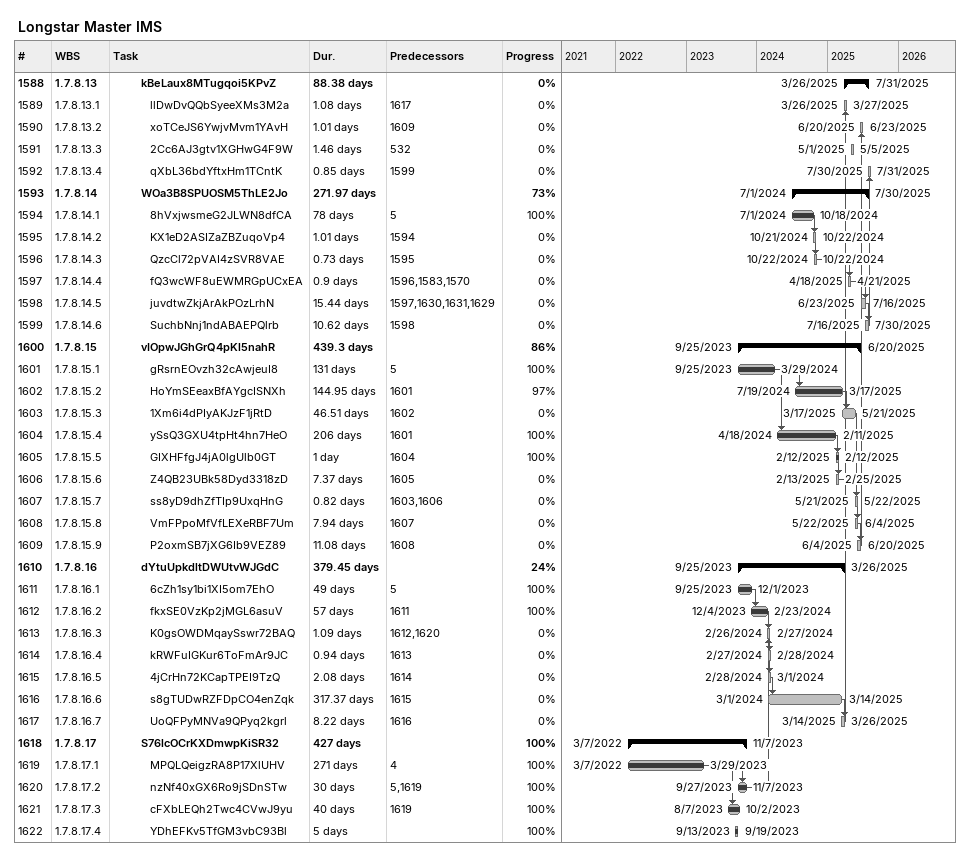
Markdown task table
Longstar Master IMS

| ID | WBS | Task | Duration | Start | Finish | Predecessors | % complete |
|---|---|---|---|---|---|---|---|
| 1588 | 1.7.8.13 | **kBeLaux8MTugqoi5KPvZ** | 88.38d | 2025-03-26 | 2025-07-31 |  | 0 |
| 1589 | 1.7.8.13.1 | llDwDvQQbSyeeXMs3M2a | 1.08d | 2025-03-26 | 2025-03-27 | 1617 | 0 |
| 1590 | 1.7.8.13.2 | xoTCeJS6YwjvMvm1YAvH | 1.01d | 2025-06-20 | 2025-06-23 | 1609 | 0 |
| 1591 | 1.7.8.13.3 | 2Cc6AJ3gtv1XGHwG4F9W | 1.46d | 2025-05-01 | 2025-05-05 | 532 | 0 |
| 1592 | 1.7.8.13.4 | qXbL36bdYftxHm1TCntK | 0.85d | 2025-07-30 | 2025-07-31 | 1599 | 0 |
| 1593 | 1.7.8.14 | **WOa3B8SPUOSM5ThLE2Jo** | 271.97d | 2024-07-01 | 2025-07-30 |  | 73 |
| 1594 | 1.7.8.14.1 | 8hVxjwsmeG2JLWN8dfCA | 78d | 2024-07-01 | 2024-10-18 | 5 | 100 |
| 1595 | 1.7.8.14.2 | KX1eD2ASIZaZBZuqoVp4 | 1.01d | 2024-10-21 | 2024-10-22 | 1594 | 0 |
| 1596 | 1.7.8.14.3 | QzcCl72pVAI4zSVR8VAE | 0.73d | 2024-10-22 | 2024-10-22 | 1595 | 0 |
| 1597 | 1.7.8.14.4 | fQ3wcWF8uEWMRGpUCxEA | 0.9d | 2025-04-18 | 2025-04-21 | 1596, 1583, 1570 | 0 |
| 1598 | 1.7.8.14.5 | juvdtwZkjArAkPOzLrhN | 15.44d | 2025-06-23 | 2025-07-16 | 1597, 1630, 1631, 1629 | 0 |
| 1599 | 1.7.8.14.6 | SuchbNnj1ndABAEPQlrb | 10.62d | 2025-07-16 | 2025-07-30 | 1598 | 0 |
| 1600 | 1.7.8.15 | **vIOpwJGhGrQ4pKl5nahR** | 439.3d | 2023-09-25 | 2025-06-20 |  | 86 |
| 1601 | 1.7.8.15.1 | gRsrnEOvzh32cAwjeuI8 | 131d | 2023-09-25 | 2024-03-29 | 5 | 100 |
| 1602 | 1.7.8.15.2 | HoYmSEeaxBfAYgcISNXh | 144.95d | 2024-07-19 | 2025-03-17 | 1601 | 97 |
| 1603 | 1.7.8.15.3 | 1Xm6i4dPIyAKJzF1jRtD | 46.51d | 2025-03-17 | 2025-05-21 | 1602 | 0 |
| 1604 | 1.7.8.15.4 | ySsQ3GXU4tpHt4hn7HeO | 206d | 2024-04-18 | 2025-02-11 | 1601 | 100 |
| 1605 | 1.7.8.15.5 | GIXHFfgJ4jA0lgUlb0GT | 1d | 2025-02-12 | 2025-02-12 | 1604 | 100 |
| 1606 | 1.7.8.15.6 | Z4QB23UBk58Dyd3318zD | 7.37d | 2025-02-13 | 2025-02-25 | 1605 | 0 |
| 1607 | 1.7.8.15.7 | ss8yD9dhZfTIp9UxqHnG | 0.82d | 2025-05-21 | 2025-05-22 | 1603, 1606 | 0 |
| 1608 | 1.7.8.15.8 | VmFPpoMfVfLEXeRBF7Um | 7.94d | 2025-05-22 | 2025-06-04 | 1607 | 0 |
| 1609 | 1.7.8.15.9 | P2oxmSB7jXG6Ib9VEZ89 | 11.08d | 2025-06-04 | 2025-06-20 | 1608 | 0 |
| 1610 | 1.7.8.16 | **dYtuUpkdltDWUtvWJGdC** | 379.45d | 2023-09-25 | 2025-03-26 |  | 24 |
| 1611 | 1.7.8.16.1 | 6cZh1sy1bi1XI5om7EhO | 49d | 2023-09-25 | 2023-12-01 | 5 | 100 |
| 1612 | 1.7.8.16.2 | fkxSE0VzKp2jMGL6asuV | 57d | 2023-12-04 | 2024-02-23 | 1611 | 100 |
| 1613 | 1.7.8.16.3 | K0gsOWDMqaySswr72BAQ | 1.09d | 2024-02-26 | 2024-02-27 | 1612, 1620 | 0 |
| 1614 | 1.7.8.16.4 | kRWFuIGKur6ToFmAr9JC | 0.94d | 2024-02-27 | 2024-02-28 | 1613 | 0 |
| 1615 | 1.7.8.16.5 | 4jCrHn72KCapTPEI9TzQ | 2.08d | 2024-02-28 | 2024-03-01 | 1614 | 0 |
| 1616 | 1.7.8.16.6 | s8gTUDwRZFDpCO4enZqk | 317.37d | 2024-03-01 | 2025-03-14 | 1615 | 0 |
| 1617 | 1.7.8.16.7 | UoQFPyMNVa9QPyq2kgrl | 8.22d | 2025-03-14 | 2025-03-26 | 1616 | 0 |
| 1618 | 1.7.8.17 | **S76lcOCrKXDmwpKiSR32** | 427d | 2022-03-07 | 2023-11-07 |  | 100 |
| 1619 | 1.7.8.17.1 | MPQLQeigzRA8P17XlUHV | 271d | 2022-03-07 | 2023-03-29 | 4 | 100 |
| 1620 | 1.7.8.17.2 | nzNf40xGX6Ro9jSDnSTw | 30d | 2023-09-27 | 2023-11-07 | 5, 1619 | 100 |
| 1621 | 1.7.8.17.3 | cFXbLEQh2Twc4CVwJ9yu | 40d | 2023-08-07 | 2023-10-02 | 1619 | 100 |
| 1622 | 1.7.8.17.4 | YDhEFKv5TfGM3vbC93Bl | 5d | 2023-09-13 | 2023-09-19 |  | 100 |
